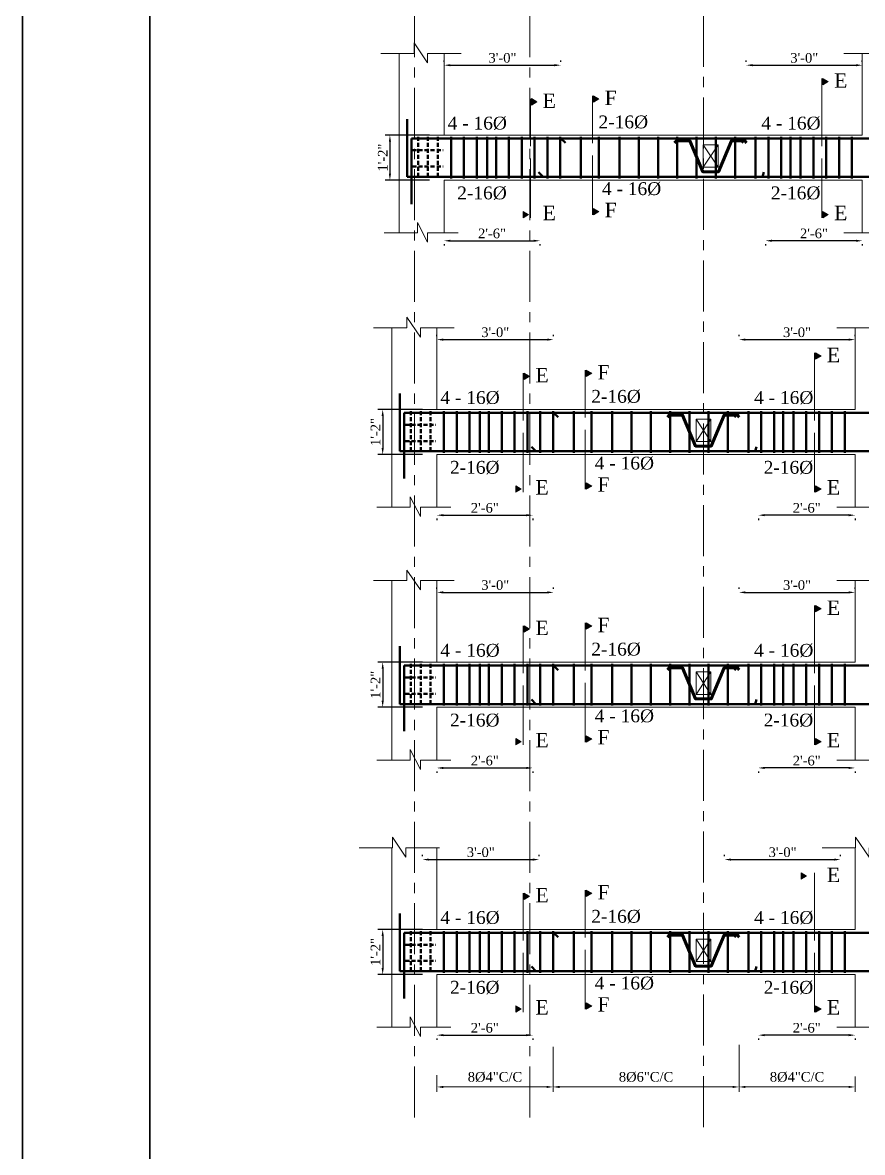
# Model space of a CAD drawing. Extents: x -2338379 to 930990, y -818978 to 106940.
# Drawn here: x 381441 to 381964, y -207928 to -207224 of the extents above; entities that cross this region are included whole.
import ezdxf

# ---------------------------------------------------------------- set-up
doc = ezdxf.new("R2010")
doc.units = 0
doc.header["$MEASUREMENT"] = 0
doc.header["$PDMODE"] = 34
for name, pattern in [('ACAD_ISO02W100', [15, 12, -3]), ('CENTER', [50.8, 31.75, -6.35, 6.35, -6.35]), ('DASHED', [0.75, 0.5, -0.25])]:
    doc.linetypes.add(name, pattern=pattern)
doc.layers.get('0').update_dxf_attribs({"linetype": 'CONTINUOUS', "lineweight": 30})
doc.layers.get('DEFPOINTS').update_dxf_attribs({"linetype": 'CONTINUOUS'})
for name, color, linetype, lineweight in [('BEAM', 1, 'DASHED', 18), ('Center', 11, 'CENTER', 15), ('Dimension', 35, 'CONTINUOUS', 9), ('HATCH', 3, 'CONTINUOUS', 15), ('rcc elevation', 253, 'CONTINUOUS', 18), ('rebar', 3, 'CONTINUOUS', 40), ('Structure', 2, 'CONTINUOUS', 50), ('TEXT', 7, 'CONTINUOUS', 30), ('WALL', 1, 'CONTINUOUS', 40)]:
    doc.layers.add(name, color=color, linetype=linetype, lineweight=lineweight)
doc.styles.get("Standard").update_dxf_attribs({"font": 'times.ttf', "height": 6})
doc.dimstyles.new('Standard$0', dxfattribs={"dimtxt": 6, "dimasz": 4, "dimexe": 3, "dimexo": 6, "dimgap": 3, "dimtad": 1, "dimdec": 1, "dimzin": 0, "dimdsep": 46, "dimlunit": 4, "dimtxsty": 'Standard', "dimcen": 0.09, "dimclrd": 6, "dimclre": 6, "dimclrt": 7, "dimadec": 0, "dimazin": 0, "dimtfac": 1, "dimtdec": 1, "dimtix": 1, "dimtofl": 0, "dimtmove": 1, "dimatfit": 3, "dimfxl": 1, "dimtolj": 1, "dimtzin": 0, "dimlwd": 18, "dimlwe": 18, "dimarcsym": 0})

# ---------------------------------------------------------------- blocks, each defined once
blk = doc.blocks.new('*D414')
at = {"color": 6, "lineweight": 18, "transparency": 16777216}
for p, q in [((381770.98, -207861.91), (381770.98, -207889.95)), ((381698.58, -207879.68), (381698.58, -207889.95)), ((381702.58, -207886.95), (381766.98, -207886.95))]:
    blk.add_line(p, q, dxfattribs=at)
at = {"color": 6, "lineweight": 30, "transparency": 16777216}
for points in [[(381702.58, -207886.28), (381702.58, -207887.62), (381698.58, -207886.95)], [(381766.98, -207886.28), (381766.98, -207887.62), (381770.98, -207886.95)]]:
    blk.add_solid(points, dxfattribs=at)
at = {"layer": 'DEFPOINTS', "color": 0, "lineweight": 30, "transparency": 16777216}
for p in [(381770.98, -207855.91), (381698.58, -207873.68), (381770.98, -207886.95)]:
    blk.add_point(p, dxfattribs=at)
at = {"color": 7, "transparency": 16777216, "insert": (381734.78, -207880.77), "char_height": 6, "attachment_point": 5}
blk.add_mtext('\\A1;8%%c4"C/C', dxfattribs=at)
blk = doc.blocks.new('*D415')
at = {"color": 6, "lineweight": 18, "transparency": 16777216}
for p, q in [((381886.79, -207860.79), (381886.79, -207889.95)), ((381770.98, -207861.91), (381770.98, -207889.95)), ((381774.98, -207886.95), (381882.79, -207886.95))]:
    blk.add_line(p, q, dxfattribs=at)
at = {"color": 6, "lineweight": 30, "transparency": 16777216}
for points in [[(381774.98, -207886.28), (381774.98, -207887.62), (381770.98, -207886.95)], [(381882.79, -207886.28), (381882.79, -207887.62), (381886.79, -207886.95)]]:
    blk.add_solid(points, dxfattribs=at)
at = {"layer": 'DEFPOINTS', "color": 0, "lineweight": 30, "transparency": 16777216}
for p in [(381770.98, -207855.91), (381886.79, -207854.79), (381886.79, -207886.95)]:
    blk.add_point(p, dxfattribs=at)
at = {"color": 7, "transparency": 16777216, "insert": (381828.88, -207880.77), "char_height": 6, "attachment_point": 5}
blk.add_mtext('\\A1;8%%C6"C/C', dxfattribs=at)
blk = doc.blocks.new('*D416')
at = {"color": 6, "lineweight": 18, "transparency": 16777216}
for p, q in [((381886.79, -207860.79), (381886.79, -207889.95)), ((381959.08, -207880.34), (381959.08, -207889.95)), ((381890.79, -207886.95), (381955.08, -207886.95))]:
    blk.add_line(p, q, dxfattribs=at)
at = {"color": 6, "lineweight": 30, "transparency": 16777216}
for points in [[(381890.79, -207886.28), (381890.79, -207887.62), (381886.79, -207886.95)], [(381955.08, -207886.28), (381955.08, -207887.62), (381959.08, -207886.95)]]:
    blk.add_solid(points, dxfattribs=at)
at = {"layer": 'DEFPOINTS', "color": 0, "lineweight": 30, "transparency": 16777216}
for p in [(381886.79, -207854.79), (381959.08, -207874.34), (381959.08, -207886.95)]:
    blk.add_point(p, dxfattribs=at)
at = {"color": 7, "transparency": 16777216, "insert": (381922.93, -207880.77), "char_height": 6, "attachment_point": 5}
blk.add_mtext('\\A1;8%%C4"C/C', dxfattribs=at)
blk = doc.blocks.new('*D417')
at = {"layer": 'DEFPOINTS', "color": 0, "lineweight": 30, "transparency": 16777216}
for p in [(381698.57, -207788.88), (381664.84, -207816.88), (381698.57, -207816.88)]:
    blk.add_point(p, dxfattribs=at)
at = {"layer": 'TEXT', "color": 6, "lineweight": -2, "transparency": 16777216}
for p, q in [((381689.57, -207788.88), (381661.84, -207788.88)), ((381664.84, -207792.88), (381664.84, -207812.88)), ((381689.57, -207816.88), (381661.84, -207816.88))]:
    blk.add_line(p, q, dxfattribs=at)
at = {"layer": 'TEXT', "color": 6, "lineweight": 30, "transparency": 16777216}
for points in [[(381664.18, -207792.88), (381665.51, -207792.88), (381664.84, -207788.88)], [(381664.18, -207812.88), (381665.51, -207812.88), (381664.84, -207816.88)]]:
    blk.add_solid(points, dxfattribs=at)
at = {"layer": 'TEXT', "color": 7, "transparency": 16777216, "insert": (381660.34, -207802.88), "char_height": 6, "attachment_point": 5, "rotation": 90}
blk.add_mtext('\\A1;1\'-2"', dxfattribs=at)
blk = doc.blocks.new('*D418')
at = {"layer": 'DEFPOINTS', "color": 0, "lineweight": 30, "transparency": 16777216}
for p in [(381762.31, -207745.33), (381689.56, -207752.17), (381762.31, -207752.17)]:
    blk.add_point(p, dxfattribs=at)
at = {"layer": 'TEXT', "color": 6, "lineweight": -2, "transparency": 16777216}
for p, q in [((381689.56, -207743.17), (381689.56, -207742.33)), ((381693.56, -207745.33), (381758.31, -207745.33)), ((381762.31, -207743.17), (381762.31, -207742.33))]:
    blk.add_line(p, q, dxfattribs=at)
at = {"layer": 'TEXT', "color": 6, "lineweight": 30, "transparency": 16777216}
for points in [[(381693.56, -207744.67), (381693.56, -207746), (381689.56, -207745.33)], [(381758.31, -207744.67), (381758.31, -207746), (381762.31, -207745.33)]]:
    blk.add_solid(points, dxfattribs=at)
at = {"layer": 'TEXT', "color": 7, "transparency": 16777216, "insert": (381725.94, -207740.78), "char_height": 6, "attachment_point": 5}
blk.add_mtext('\\A1;3\'-0"', dxfattribs=at)
blk = doc.blocks.new('*D419')
at = {"layer": 'DEFPOINTS', "color": 0, "lineweight": 30, "transparency": 16777216}
for p in [(381698.57, -207847.84), (381758.31, -207847.84), (381758.31, -207854.68)]:
    blk.add_point(p, dxfattribs=at)
at = {"layer": 'TEXT', "color": 6, "lineweight": -2, "transparency": 16777216}
for p, q in [((381698.57, -207856.84), (381698.57, -207857.68)), ((381702.57, -207854.68), (381754.31, -207854.68)), ((381758.31, -207856.84), (381758.31, -207857.68))]:
    blk.add_line(p, q, dxfattribs=at)
at = {"layer": 'TEXT', "color": 6, "lineweight": 30, "transparency": 16777216}
for points in [[(381702.57, -207854.02), (381702.57, -207855.35), (381698.57, -207854.68)], [(381754.31, -207854.02), (381754.31, -207855.35), (381758.31, -207854.68)]]:
    blk.add_solid(points, dxfattribs=at)
at = {"layer": 'TEXT', "color": 7, "transparency": 16777216, "insert": (381728.44, -207850.13), "char_height": 6, "attachment_point": 5}
blk.add_mtext('\\A1;2\'-6"', dxfattribs=at)
blk = doc.blocks.new('*D420')
at = {"layer": 'DEFPOINTS', "color": 0, "lineweight": 30, "transparency": 16777216}
for p in [(381950.05, -207745.33), (381877.78, -207752.17), (381950.05, -207752.17)]:
    blk.add_point(p, dxfattribs=at)
at = {"layer": 'TEXT', "color": 6, "lineweight": -2, "transparency": 16777216}
for p, q in [((381877.78, -207743.17), (381877.78, -207742.33)), ((381881.78, -207745.33), (381946.05, -207745.33)), ((381950.05, -207743.17), (381950.05, -207742.33))]:
    blk.add_line(p, q, dxfattribs=at)
at = {"layer": 'TEXT', "color": 6, "lineweight": 30, "transparency": 16777216}
for points in [[(381881.78, -207744.67), (381881.78, -207746), (381877.78, -207745.33)], [(381946.05, -207744.67), (381946.05, -207746), (381950.05, -207745.33)]]:
    blk.add_solid(points, dxfattribs=at)
at = {"layer": 'TEXT', "color": 7, "transparency": 16777216, "insert": (381913.91, -207740.78), "char_height": 6, "attachment_point": 5}
blk.add_mtext('\\A1;3\'-0"', dxfattribs=at)
blk = doc.blocks.new('*D421')
at = {"layer": 'DEFPOINTS', "color": 0, "lineweight": 30, "transparency": 16777216}
for p in [(381898.82, -207847.84), (381959.08, -207847.84), (381898.82, -207854.68)]:
    blk.add_point(p, dxfattribs=at)
at = {"layer": 'TEXT', "color": 6, "lineweight": -2, "transparency": 16777216}
for p, q in [((381898.82, -207856.84), (381898.82, -207857.68)), ((381955.08, -207854.68), (381902.82, -207854.68)), ((381959.08, -207856.84), (381959.08, -207857.68))]:
    blk.add_line(p, q, dxfattribs=at)
at = {"layer": 'TEXT', "color": 6, "lineweight": 30, "transparency": 16777216}
for points in [[(381902.82, -207854.02), (381902.82, -207855.35), (381898.82, -207854.68)], [(381955.08, -207854.02), (381955.08, -207855.35), (381959.08, -207854.68)]]:
    blk.add_solid(points, dxfattribs=at)
at = {"layer": 'TEXT', "color": 7, "transparency": 16777216, "insert": (381928.95, -207850.13), "char_height": 6, "attachment_point": 5}
blk.add_mtext('\\A1;2\'-6"', dxfattribs=at)
blk = doc.blocks.new('*D451')
at = {"layer": 'DEFPOINTS', "color": 0, "lineweight": 30, "transparency": 16777216}
for p in [(381698.57, -207622.45), (381664.84, -207650.45), (381698.57, -207650.45)]:
    blk.add_point(p, dxfattribs=at)
at = {"layer": 'TEXT', "color": 6, "lineweight": -2, "transparency": 16777216}
for p, q in [((381689.57, -207622.45), (381661.84, -207622.45)), ((381664.84, -207626.45), (381664.84, -207646.45)), ((381689.57, -207650.45), (381661.84, -207650.45))]:
    blk.add_line(p, q, dxfattribs=at)
at = {"layer": 'TEXT', "color": 6, "lineweight": 30, "transparency": 16777216}
for points in [[(381664.18, -207626.45), (381665.51, -207626.45), (381664.84, -207622.45)], [(381664.18, -207646.45), (381665.51, -207646.45), (381664.84, -207650.45)]]:
    blk.add_solid(points, dxfattribs=at)
at = {"layer": 'TEXT', "color": 7, "transparency": 16777216, "insert": (381660.34, -207636.45), "char_height": 6, "attachment_point": 5, "rotation": 90}
blk.add_mtext('\\A1;1\'-2"', dxfattribs=at)
blk = doc.blocks.new('*D452')
at = {"layer": 'DEFPOINTS', "color": 0, "lineweight": 30, "transparency": 16777216}
for p in [(381771.31, -207578.91), (381698.57, -207585.75), (381771.31, -207585.75)]:
    blk.add_point(p, dxfattribs=at)
at = {"layer": 'TEXT', "color": 6, "lineweight": -2, "transparency": 16777216}
for p, q in [((381698.57, -207576.75), (381698.57, -207575.91)), ((381702.57, -207578.91), (381767.31, -207578.91)), ((381771.31, -207576.75), (381771.31, -207575.91))]:
    blk.add_line(p, q, dxfattribs=at)
at = {"layer": 'TEXT', "color": 6, "lineweight": 30, "transparency": 16777216}
for points in [[(381702.57, -207578.24), (381702.57, -207579.58), (381698.57, -207578.91)], [(381767.31, -207578.24), (381767.31, -207579.58), (381771.31, -207578.91)]]:
    blk.add_solid(points, dxfattribs=at)
at = {"layer": 'TEXT', "color": 7, "transparency": 16777216, "insert": (381734.94, -207574.36), "char_height": 6, "attachment_point": 5}
blk.add_mtext('\\A1;3\'-0"', dxfattribs=at)
blk = doc.blocks.new('*D453')
at = {"layer": 'DEFPOINTS', "color": 0, "lineweight": 30, "transparency": 16777216}
for p in [(381698.57, -207681.42), (381758.31, -207681.42), (381758.31, -207688.26)]:
    blk.add_point(p, dxfattribs=at)
at = {"layer": 'TEXT', "color": 6, "lineweight": -2, "transparency": 16777216}
for p, q in [((381698.57, -207690.42), (381698.57, -207691.26)), ((381702.57, -207688.26), (381754.31, -207688.26)), ((381758.31, -207690.42), (381758.31, -207691.26))]:
    blk.add_line(p, q, dxfattribs=at)
at = {"layer": 'TEXT', "color": 6, "lineweight": 30, "transparency": 16777216}
for points in [[(381702.57, -207687.59), (381702.57, -207688.93), (381698.57, -207688.26)], [(381754.31, -207687.59), (381754.31, -207688.93), (381758.31, -207688.26)]]:
    blk.add_solid(points, dxfattribs=at)
at = {"layer": 'TEXT', "color": 7, "transparency": 16777216, "insert": (381728.44, -207683.71), "char_height": 6, "attachment_point": 5}
blk.add_mtext('\\A1;2\'-6"', dxfattribs=at)
blk = doc.blocks.new('*D454')
at = {"layer": 'DEFPOINTS', "color": 0, "lineweight": 30, "transparency": 16777216}
for p in [(381959.05, -207578.91), (381886.79, -207585.75), (381959.05, -207585.75)]:
    blk.add_point(p, dxfattribs=at)
at = {"layer": 'TEXT', "color": 6, "lineweight": -2, "transparency": 16777216}
for p, q in [((381886.79, -207576.75), (381886.79, -207575.91)), ((381890.79, -207578.91), (381955.05, -207578.91)), ((381959.05, -207576.75), (381959.05, -207575.91))]:
    blk.add_line(p, q, dxfattribs=at)
at = {"layer": 'TEXT', "color": 6, "lineweight": 30, "transparency": 16777216}
for points in [[(381890.79, -207578.24), (381890.79, -207579.58), (381886.79, -207578.91)], [(381955.05, -207578.24), (381955.05, -207579.58), (381959.05, -207578.91)]]:
    blk.add_solid(points, dxfattribs=at)
at = {"layer": 'TEXT', "color": 7, "transparency": 16777216, "insert": (381922.92, -207574.36), "char_height": 6, "attachment_point": 5}
blk.add_mtext('\\A1;3\'-0"', dxfattribs=at)
blk = doc.blocks.new('*D455')
at = {"layer": 'DEFPOINTS', "color": 0, "lineweight": 30, "transparency": 16777216}
for p in [(381898.82, -207681.42), (381959.08, -207681.42), (381898.82, -207688.26)]:
    blk.add_point(p, dxfattribs=at)
at = {"layer": 'TEXT', "color": 6, "lineweight": -2, "transparency": 16777216}
for p, q in [((381898.82, -207690.42), (381898.82, -207691.26)), ((381955.08, -207688.26), (381902.82, -207688.26)), ((381959.08, -207690.42), (381959.08, -207691.26))]:
    blk.add_line(p, q, dxfattribs=at)
at = {"layer": 'TEXT', "color": 6, "lineweight": 30, "transparency": 16777216}
for points in [[(381902.82, -207687.59), (381902.82, -207688.93), (381898.82, -207688.26)], [(381955.08, -207687.59), (381955.08, -207688.93), (381959.08, -207688.26)]]:
    blk.add_solid(points, dxfattribs=at)
at = {"layer": 'TEXT', "color": 7, "transparency": 16777216, "insert": (381928.95, -207683.71), "char_height": 6, "attachment_point": 5}
blk.add_mtext('\\A1;2\'-6"', dxfattribs=at)
blk = doc.blocks.new('*D488')
at = {"layer": 'DEFPOINTS', "color": 0, "lineweight": 30, "transparency": 16777216}
for p in [(381698.57, -207465.02), (381664.84, -207493.02), (381698.57, -207493.02)]:
    blk.add_point(p, dxfattribs=at)
at = {"layer": 'TEXT', "color": 6, "lineweight": -2, "transparency": 16777216}
for p, q in [((381689.57, -207465.02), (381661.84, -207465.02)), ((381664.84, -207469.02), (381664.84, -207489.02)), ((381689.57, -207493.02), (381661.84, -207493.02))]:
    blk.add_line(p, q, dxfattribs=at)
at = {"layer": 'TEXT', "color": 6, "lineweight": 30, "transparency": 16777216}
for points in [[(381664.18, -207469.02), (381665.51, -207469.02), (381664.84, -207465.02)], [(381664.18, -207489.02), (381665.51, -207489.02), (381664.84, -207493.02)]]:
    blk.add_solid(points, dxfattribs=at)
at = {"layer": 'TEXT', "color": 7, "transparency": 16777216, "insert": (381660.34, -207479.02), "char_height": 6, "attachment_point": 5, "rotation": 90}
blk.add_mtext('\\A1;1\'-2"', dxfattribs=at)
blk = doc.blocks.new('*D489')
at = {"layer": 'DEFPOINTS', "color": 0, "lineweight": 30, "transparency": 16777216}
for p in [(381771.31, -207421.48), (381698.57, -207428.32), (381771.31, -207428.32)]:
    blk.add_point(p, dxfattribs=at)
at = {"layer": 'TEXT', "color": 6, "lineweight": -2, "transparency": 16777216}
for p, q in [((381698.57, -207419.32), (381698.57, -207418.48)), ((381702.57, -207421.48), (381767.31, -207421.48)), ((381771.31, -207419.32), (381771.31, -207418.48))]:
    blk.add_line(p, q, dxfattribs=at)
at = {"layer": 'TEXT', "color": 6, "lineweight": 30, "transparency": 16777216}
for points in [[(381702.57, -207420.81), (381702.57, -207422.14), (381698.57, -207421.48)], [(381767.31, -207420.81), (381767.31, -207422.14), (381771.31, -207421.48)]]:
    blk.add_solid(points, dxfattribs=at)
at = {"layer": 'TEXT', "color": 7, "transparency": 16777216, "insert": (381734.94, -207416.93), "char_height": 6, "attachment_point": 5}
blk.add_mtext('\\A1;3\'-0"', dxfattribs=at)
blk = doc.blocks.new('*D490')
at = {"layer": 'DEFPOINTS', "color": 0, "lineweight": 30, "transparency": 16777216}
for p in [(381698.57, -207523.99), (381758.31, -207523.99), (381758.31, -207530.83)]:
    blk.add_point(p, dxfattribs=at)
at = {"layer": 'TEXT', "color": 6, "lineweight": -2, "transparency": 16777216}
for p, q in [((381698.57, -207532.99), (381698.57, -207533.83)), ((381702.57, -207530.83), (381754.31, -207530.83)), ((381758.31, -207532.99), (381758.31, -207533.83))]:
    blk.add_line(p, q, dxfattribs=at)
at = {"layer": 'TEXT', "color": 6, "lineweight": 30, "transparency": 16777216}
for points in [[(381702.57, -207530.16), (381702.57, -207531.49), (381698.57, -207530.83)], [(381754.31, -207530.16), (381754.31, -207531.49), (381758.31, -207530.83)]]:
    blk.add_solid(points, dxfattribs=at)
at = {"layer": 'TEXT', "color": 7, "transparency": 16777216, "insert": (381728.44, -207526.28), "char_height": 6, "attachment_point": 5}
blk.add_mtext('\\A1;2\'-6"', dxfattribs=at)
blk = doc.blocks.new('*D491')
at = {"layer": 'DEFPOINTS', "color": 0, "lineweight": 30, "transparency": 16777216}
for p in [(381959.05, -207421.48), (381886.79, -207428.32), (381959.05, -207428.32)]:
    blk.add_point(p, dxfattribs=at)
at = {"layer": 'TEXT', "color": 6, "lineweight": -2, "transparency": 16777216}
for p, q in [((381886.79, -207419.32), (381886.79, -207418.48)), ((381890.79, -207421.48), (381955.05, -207421.48)), ((381959.05, -207419.32), (381959.05, -207418.48))]:
    blk.add_line(p, q, dxfattribs=at)
at = {"layer": 'TEXT', "color": 6, "lineweight": 30, "transparency": 16777216}
for points in [[(381890.79, -207420.81), (381890.79, -207422.14), (381886.79, -207421.48)], [(381955.05, -207420.81), (381955.05, -207422.14), (381959.05, -207421.48)]]:
    blk.add_solid(points, dxfattribs=at)
at = {"layer": 'TEXT', "color": 7, "transparency": 16777216, "insert": (381922.92, -207416.93), "char_height": 6, "attachment_point": 5}
blk.add_mtext('\\A1;3\'-0"', dxfattribs=at)
blk = doc.blocks.new('*D492')
at = {"layer": 'DEFPOINTS', "color": 0, "lineweight": 30, "transparency": 16777216}
for p in [(381898.82, -207523.99), (381959.08, -207523.99), (381898.82, -207530.83)]:
    blk.add_point(p, dxfattribs=at)
at = {"layer": 'TEXT', "color": 6, "lineweight": -2, "transparency": 16777216}
for p, q in [((381898.82, -207532.99), (381898.82, -207533.83)), ((381955.08, -207530.83), (381902.82, -207530.83)), ((381959.08, -207532.99), (381959.08, -207533.83))]:
    blk.add_line(p, q, dxfattribs=at)
at = {"layer": 'TEXT', "color": 6, "lineweight": 30, "transparency": 16777216}
for points in [[(381902.82, -207530.16), (381902.82, -207531.49), (381898.82, -207530.83)], [(381955.08, -207530.16), (381955.08, -207531.49), (381959.08, -207530.83)]]:
    blk.add_solid(points, dxfattribs=at)
at = {"layer": 'TEXT', "color": 7, "transparency": 16777216, "insert": (381928.95, -207526.28), "char_height": 6, "attachment_point": 5}
blk.add_mtext('\\A1;2\'-6"', dxfattribs=at)
blk = doc.blocks.new('*D525')
at = {"layer": 'DEFPOINTS', "color": 0, "lineweight": 30, "transparency": 16777216}
for p in [(381703.07, -207294.1), (381669.34, -207322.1), (381703.07, -207322.1)]:
    blk.add_point(p, dxfattribs=at)
at = {"layer": 'TEXT', "color": 6, "lineweight": -2, "transparency": 16777216}
for p, q in [((381694.07, -207294.1), (381666.34, -207294.1)), ((381669.34, -207298.1), (381669.34, -207318.1)), ((381694.07, -207322.1), (381666.34, -207322.1))]:
    blk.add_line(p, q, dxfattribs=at)
at = {"layer": 'TEXT', "color": 6, "lineweight": 30, "transparency": 16777216}
for points in [[(381668.68, -207298.1), (381670.01, -207298.1), (381669.34, -207294.1)], [(381668.68, -207318.1), (381670.01, -207318.1), (381669.34, -207322.1)]]:
    blk.add_solid(points, dxfattribs=at)
at = {"layer": 'TEXT', "color": 7, "transparency": 16777216, "insert": (381664.84, -207308.1), "char_height": 6, "attachment_point": 5, "rotation": 90}
blk.add_mtext('\\A1;1\'-2"', dxfattribs=at)
blk = doc.blocks.new('*D526')
at = {"layer": 'DEFPOINTS', "color": 0, "lineweight": 30, "transparency": 16777216}
for p in [(381775.81, -207250.55), (381703.07, -207257.39), (381775.81, -207257.39)]:
    blk.add_point(p, dxfattribs=at)
at = {"layer": 'TEXT', "color": 6, "lineweight": -2, "transparency": 16777216}
for p, q in [((381703.07, -207248.39), (381703.07, -207247.55)), ((381775.81, -207248.39), (381775.81, -207247.55)), ((381707.07, -207250.55), (381771.81, -207250.55))]:
    blk.add_line(p, q, dxfattribs=at)
at = {"layer": 'TEXT', "color": 6, "lineweight": 30, "transparency": 16777216}
for points in [[(381707.07, -207249.88), (381707.07, -207251.22), (381703.07, -207250.55)], [(381771.81, -207249.88), (381771.81, -207251.22), (381775.81, -207250.55)]]:
    blk.add_solid(points, dxfattribs=at)
at = {"layer": 'TEXT', "color": 7, "transparency": 16777216, "insert": (381739.44, -207246), "char_height": 6, "attachment_point": 5}
blk.add_mtext('\\A1;3\'-0"', dxfattribs=at)
blk = doc.blocks.new('*D527')
at = {"layer": 'DEFPOINTS', "color": 0, "lineweight": 30, "transparency": 16777216}
for p in [(381703.07, -207353.06), (381762.81, -207353.06), (381762.81, -207359.9)]:
    blk.add_point(p, dxfattribs=at)
at = {"layer": 'TEXT', "color": 6, "lineweight": -2, "transparency": 16777216}
for p, q in [((381707.07, -207359.9), (381758.81, -207359.9)), ((381703.07, -207362.06), (381703.07, -207362.9)), ((381762.81, -207362.06), (381762.81, -207362.9))]:
    blk.add_line(p, q, dxfattribs=at)
at = {"layer": 'TEXT', "color": 6, "lineweight": 30, "transparency": 16777216}
for points in [[(381707.07, -207359.23), (381707.07, -207360.57), (381703.07, -207359.9)], [(381758.81, -207359.23), (381758.81, -207360.57), (381762.81, -207359.9)]]:
    blk.add_solid(points, dxfattribs=at)
at = {"layer": 'TEXT', "color": 7, "transparency": 16777216, "insert": (381732.94, -207355.35), "char_height": 6, "attachment_point": 5}
blk.add_mtext('\\A1;2\'-6"', dxfattribs=at)
blk = doc.blocks.new('*D528')
at = {"layer": 'DEFPOINTS', "color": 0, "lineweight": 30, "transparency": 16777216}
for p in [(381963.55, -207250.55), (381891.29, -207257.39), (381963.55, -207257.39)]:
    blk.add_point(p, dxfattribs=at)
at = {"layer": 'TEXT', "color": 6, "lineweight": -2, "transparency": 16777216}
for p, q in [((381891.29, -207248.39), (381891.29, -207247.55)), ((381963.55, -207248.39), (381963.55, -207247.55)), ((381895.29, -207250.55), (381959.55, -207250.55))]:
    blk.add_line(p, q, dxfattribs=at)
at = {"layer": 'TEXT', "color": 6, "lineweight": 30, "transparency": 16777216}
for points in [[(381895.29, -207249.88), (381895.29, -207251.22), (381891.29, -207250.55)], [(381959.55, -207249.88), (381959.55, -207251.22), (381963.55, -207250.55)]]:
    blk.add_solid(points, dxfattribs=at)
at = {"layer": 'TEXT', "color": 7, "transparency": 16777216, "insert": (381927.42, -207246), "char_height": 6, "attachment_point": 5}
blk.add_mtext('\\A1;3\'-0"', dxfattribs=at)
blk = doc.blocks.new('*D529')
at = {"layer": 'DEFPOINTS', "color": 0, "lineweight": 30, "transparency": 16777216}
for p in [(381903.32, -207353.06), (381963.58, -207353.06), (381903.32, -207359.9)]:
    blk.add_point(p, dxfattribs=at)
at = {"layer": 'TEXT', "color": 6, "lineweight": -2, "transparency": 16777216}
for p, q in [((381959.58, -207359.9), (381907.32, -207359.9)), ((381903.32, -207362.06), (381903.32, -207362.9)), ((381963.58, -207362.06), (381963.58, -207362.9))]:
    blk.add_line(p, q, dxfattribs=at)
at = {"layer": 'TEXT', "color": 6, "lineweight": 30, "transparency": 16777216}
for points in [[(381907.32, -207359.23), (381907.32, -207360.57), (381903.32, -207359.9)], [(381959.58, -207359.23), (381959.58, -207360.57), (381963.58, -207359.9)]]:
    blk.add_solid(points, dxfattribs=at)
at = {"layer": 'TEXT', "color": 7, "transparency": 16777216, "insert": (381933.45, -207355.35), "char_height": 6, "attachment_point": 5}
blk.add_mtext('\\A1;2\'-6"', dxfattribs=at)

msp = doc.modelspace()

# ---------------------------------------------------------------- hatches: boundary and pattern name
at = {"layer": 'HATCH', "ltscale": 0.5}
for points in [[(381938.98, -207262.76), (381938.98, -207258.81), (381942.4, -207260.78)], [(381796.09, -207273.52), (381796.09, -207269.57), (381799.51, -207271.54)], [(381757.44, -207275.34), (381757.44, -207271.39), (381760.86, -207273.36)], [(381796.09, -207339.8), (381796.09, -207343.75), (381799.51, -207341.77)], [(381752.25, -207341.62), (381752.25, -207345.57), (381755.66, -207343.6)], [(381938.98, -207341.62), (381938.98, -207345.57), (381942.4, -207343.6)], [(381934.48, -207433.68), (381934.48, -207429.74), (381937.9, -207431.71)], [(381752.95, -207446.26), (381752.95, -207442.32), (381756.36, -207444.29)], [(381791.6, -207444.44), (381791.6, -207440.5), (381795.01, -207442.47)], [(381747.75, -207512.55), (381747.75, -207516.5), (381751.16, -207514.52)], [(381791.6, -207510.73), (381791.6, -207514.67), (381795.01, -207512.7)], [(381934.48, -207512.55), (381934.48, -207516.5), (381937.9, -207514.52)], [(381934.48, -207591.11), (381934.48, -207587.17), (381937.9, -207589.14)], [(381752.95, -207603.7), (381752.95, -207599.75), (381756.36, -207601.72)], [(381791.6, -207601.87), (381791.6, -207597.93), (381795.01, -207599.9)], [(381747.75, -207669.98), (381747.75, -207673.93), (381751.16, -207671.96)], [(381791.6, -207668.16), (381791.6, -207672.11), (381795.01, -207670.13)], [(381934.48, -207669.98), (381934.48, -207673.93), (381937.9, -207671.96)], [(381925.48, -207757.54), (381925.48, -207753.59), (381928.9, -207755.57)], [(381752.95, -207770.12), (381752.95, -207766.17), (381756.36, -207768.15)], [(381791.6, -207768.3), (381791.6, -207764.35), (381795.01, -207766.33)], [(381747.75, -207836.41), (381747.75, -207840.35), (381751.16, -207838.38)], [(381791.6, -207834.58), (381791.6, -207838.53), (381795.01, -207836.56)], [(381934.48, -207836.41), (381934.48, -207840.35), (381937.9, -207838.38)]]:
    msp.add_hatch(color=256, dxfattribs=at).paths.add_polyline_path(points)

# ---------------------------------------------------------------- linework, layer by layer
at = {"color": 3}
for points in [[(381440.54, -206666.63), (384925.34, -206666.63), (384925.34, -209148.23), (381440.54, -209148.23)], [(381519.74, -206693.03), (384898.94, -206693.03), (384898.94, -209121.83), (381519.74, -209121.83)]]:
    msp.add_lwpolyline(points, close=True, dxfattribs=at)
at = {"layer": 'BEAM', "linetype": 'ACAD_ISO02W100', "ltscale": 5}
for p, q in [((381864.52, -207300.1), (381864.52, -207314.1)), ((381873.72, -207300.1), (381873.72, -207314.1)), ((381860.02, -207471.03), (381860.02, -207485.03)), ((381869.22, -207471.03), (381869.22, -207485.03)), ((381860.02, -207628.46), (381860.02, -207642.46)), ((381869.22, -207628.46), (381869.22, -207642.46)), ((381860.02, -207794.88), (381860.02, -207808.88)), ((381869.22, -207794.88), (381869.22, -207808.88))]:
    msp.add_line(p, q, dxfattribs=at)
at = {"layer": 'Center'}
for p, q in [((381684.57, -207905.93), (381684.57, -206890.81)), ((381756.57, -207905.93), (381756.57, -206890.81)), ((381864.57, -207911.93), (381864.57, -206896.81))]:
    msp.add_line(p, q, dxfattribs=at)
at = {"layer": 'Dimension', "ltscale": 0.5}
for p, q in [((381938.35, -207258.78), (381938.35, -207300.95)), ((381795.46, -207269.58), (381795.46, -207299.13)), ((381756.82, -207271.4), (381756.82, -207300.95)), ((381756.82, -207345.56), (381756.82, -207308.61)), ((381795.46, -207343.74), (381795.46, -207306.79)), ((381938.35, -207345.56), (381938.35, -207308.61)), ((381933.85, -207429.7), (381933.85, -207471.87)), ((381752.32, -207442.33), (381752.32, -207471.87)), ((381790.97, -207440.51), (381790.97, -207470.05)), ((381752.32, -207516.49), (381752.32, -207479.54)), ((381790.97, -207514.66), (381790.97, -207477.72)), ((381933.85, -207516.49), (381933.85, -207479.54)), ((381933.85, -207587.14), (381933.85, -207629.31)), ((381752.32, -207599.76), (381752.32, -207629.31)), ((381790.97, -207597.94), (381790.97, -207627.48)), ((381790.97, -207672.1), (381790.97, -207635.15)), ((381752.32, -207673.92), (381752.32, -207636.97)), ((381933.85, -207673.92), (381933.85, -207636.97)), ((381933.85, -207753.56), (381933.85, -207795.73)), ((381752.32, -207766.19), (381752.32, -207795.73)), ((381790.97, -207764.36), (381790.97, -207793.91)), ((381752.32, -207840.34), (381752.32, -207803.39)), ((381790.97, -207838.52), (381790.97, -207801.57)), ((381933.85, -207840.34), (381933.85, -207803.39))]:
    msp.add_line(p, q, dxfattribs=at)
at = {"layer": 'Dimension', "linetype": 'ACAD_ISO02W100', "ltscale": 125}
for p, q in [((381873.72, -207300.1), (381864.52, -207300.1)), ((381864.52, -207300.1), (381873.72, -207314.1)), ((381873.72, -207300.1), (381864.52, -207314.1)), ((381873.72, -207314.1), (381864.52, -207314.1)), ((381869.22, -207471.03), (381860.02, -207471.03)), ((381860.02, -207471.03), (381869.22, -207485.03)), ((381869.22, -207471.03), (381860.02, -207485.03)), ((381869.22, -207485.03), (381860.02, -207485.03)), ((381869.22, -207628.46), (381860.02, -207628.46)), ((381860.02, -207628.46), (381869.22, -207642.46)), ((381869.22, -207628.46), (381860.02, -207642.46)), ((381869.22, -207642.46), (381860.02, -207642.46)), ((381869.22, -207794.88), (381860.02, -207794.88)), ((381860.02, -207794.88), (381869.22, -207808.88)), ((381869.22, -207794.88), (381860.02, -207808.88)), ((381869.22, -207808.88), (381860.02, -207808.88))]:
    msp.add_line(p, q, dxfattribs=at)
at = {"layer": 'Dimension'}
for points in [[(381663.66, -207243.18), (381684.45, -207243.18), (381684.45, -207236.62), (381692.83, -207249.01), (381692.83, -207243.18), (381713.8, -207243.18)], [(381952.14, -207243.18), (381972.93, -207243.18), (381972.93, -207236.62), (381981.32, -207249.01), (381981.32, -207243.18), (382002.29, -207243.18)], [(381665.66, -207354.97), (381686.45, -207354.97), (381686.45, -207348.42), (381692.83, -207360.8), (381692.83, -207354.97), (381711.8, -207354.97)], [(381952.14, -207354.97), (381972.93, -207354.97), (381972.93, -207348.42), (381981.32, -207360.8), (381981.32, -207354.97), (382002.29, -207354.97)], [(381659.16, -207414.11), (381679.95, -207414.11), (381679.95, -207407.55), (381688.34, -207419.94), (381688.34, -207414.11), (381709.31, -207414.11)], [(381947.64, -207414.11), (381968.43, -207414.11), (381968.43, -207407.55), (381976.82, -207419.94), (381976.82, -207414.11), (381997.79, -207414.11)], [(381661.16, -207525.9), (381681.95, -207525.9), (381681.95, -207519.34), (381688.34, -207531.73), (381688.34, -207525.9), (381707.31, -207525.9)], [(381947.64, -207525.9), (381968.43, -207525.9), (381968.43, -207519.34), (381976.82, -207531.73), (381976.82, -207525.9), (381997.79, -207525.9)], [(381659.16, -207571.54), (381679.95, -207571.54), (381679.95, -207564.98), (381688.34, -207577.37), (381688.34, -207571.54), (381709.31, -207571.54)], [(381947.64, -207571.54), (381968.43, -207571.54), (381968.43, -207564.98), (381976.82, -207577.37), (381976.82, -207571.54), (381997.79, -207571.54)], [(381661.16, -207683.33), (381681.95, -207683.33), (381681.95, -207676.77), (381688.34, -207689.16), (381688.34, -207683.33), (381707.31, -207683.33)], [(381947.64, -207683.33), (381968.43, -207683.33), (381968.43, -207676.77), (381976.82, -207689.16), (381976.82, -207683.33), (381997.79, -207683.33)], [(381650.16, -207737.96), (381670.94, -207737.96), (381670.94, -207731.4), (381679.33, -207743.79), (381679.33, -207737.96), (381700.3, -207737.96)], [(381938.64, -207737.96), (381959.43, -207737.96), (381959.43, -207731.4), (381967.81, -207743.79), (381967.81, -207737.96), (381988.78, -207737.96)], [(381661.16, -207849.76), (381681.95, -207849.76), (381681.95, -207843.2), (381688.34, -207855.59), (381688.34, -207849.76), (381707.31, -207849.76)], [(381947.64, -207849.76), (381968.43, -207849.76), (381968.43, -207843.2), (381976.82, -207855.59), (381976.82, -207849.76), (381997.79, -207849.76)]]:
    msp.add_lwpolyline(points, dxfattribs=at)
at = {"layer": 'Dimension', "ltscale": 0.5}
for points in [[(381942.4, -207260.78), (381938.98, -207262.76), (381938.98, -207258.81)], [(381799.51, -207271.54), (381796.09, -207273.52), (381796.09, -207269.57)], [(381760.86, -207273.36), (381757.44, -207275.34), (381757.44, -207271.39)], [(381799.51, -207341.77), (381796.09, -207339.8), (381796.09, -207343.75)], [(381755.66, -207343.6), (381752.25, -207341.62), (381752.25, -207345.57)], [(381942.4, -207343.6), (381938.98, -207341.62), (381938.98, -207345.57)], [(381937.9, -207431.71), (381934.48, -207433.68), (381934.48, -207429.74)], [(381756.36, -207444.29), (381752.95, -207446.26), (381752.95, -207442.32)], [(381795.01, -207442.47), (381791.6, -207444.44), (381791.6, -207440.5)], [(381751.16, -207514.52), (381747.75, -207512.55), (381747.75, -207516.5)], [(381795.01, -207512.7), (381791.6, -207510.73), (381791.6, -207514.67)], [(381937.9, -207514.52), (381934.48, -207512.55), (381934.48, -207516.5)], [(381937.9, -207589.14), (381934.48, -207591.11), (381934.48, -207587.17)], [(381756.36, -207601.72), (381752.95, -207603.7), (381752.95, -207599.75)], [(381795.01, -207599.9), (381791.6, -207601.87), (381791.6, -207597.93)], [(381751.16, -207671.96), (381747.75, -207669.98), (381747.75, -207673.93)], [(381795.01, -207670.13), (381791.6, -207668.16), (381791.6, -207672.11)], [(381937.9, -207671.96), (381934.48, -207669.98), (381934.48, -207673.93)], [(381928.9, -207755.57), (381925.48, -207757.54), (381925.48, -207753.59)], [(381756.36, -207768.15), (381752.95, -207770.12), (381752.95, -207766.17)], [(381795.01, -207766.33), (381791.6, -207768.3), (381791.6, -207764.35)], [(381751.16, -207838.38), (381747.75, -207836.41), (381747.75, -207840.35)], [(381795.01, -207836.56), (381791.6, -207834.58), (381791.6, -207838.53)], [(381937.9, -207838.38), (381934.48, -207836.41), (381934.48, -207840.35)]]:
    msp.add_lwpolyline(points, close=True, dxfattribs=at)
at = {"layer": 'rcc elevation', "ltscale": 20}
for p, q in [((381675.07, -207294.1), (381675.07, -207243.18)), ((381703.07, -207294.1), (381703.07, -207243.18)), ((381963.55, -207294.1), (381963.55, -207243.18)), ((381675.07, -207354.97), (381675.07, -207294.1)), ((381675.07, -207294.1), (381963.55, -207294.1)), ((381703.07, -207354.97), (381703.07, -207322.1)), ((381703.07, -207322.1), (381963.55, -207322.1)), ((381963.55, -207354.97), (381963.55, -207322.1)), ((381670.57, -207465.02), (381670.57, -207414.11)), ((381698.57, -207465.02), (381698.57, -207414.11)), ((381959.05, -207465.02), (381959.05, -207414.11)), ((381670.57, -207525.9), (381670.57, -207465.02)), ((381670.57, -207465.02), (381959.05, -207465.02)), ((381698.57, -207525.9), (381698.57, -207493.02)), ((381698.57, -207493.02), (381959.05, -207493.02)), ((381959.05, -207525.9), (381959.05, -207493.02)), ((381670.57, -207622.45), (381670.57, -207571.54)), ((381698.57, -207622.45), (381698.57, -207571.54)), ((381959.05, -207622.45), (381959.05, -207571.54)), ((381670.57, -207683.33), (381670.57, -207622.45)), ((381670.57, -207622.45), (381959.05, -207622.45)), ((381698.57, -207683.33), (381698.57, -207650.45)), ((381698.57, -207650.45), (381959.05, -207650.45)), ((381959.05, -207683.33), (381959.05, -207650.45)), ((381670.57, -207788.88), (381670.57, -207737.96)), ((381698.57, -207788.88), (381698.57, -207737.96)), ((381959.05, -207788.88), (381959.05, -207737.96)), ((381670.57, -207849.76), (381670.57, -207788.88)), ((381670.57, -207788.88), (381959.05, -207788.88)), ((381698.57, -207849.76), (381698.57, -207816.88)), ((381698.57, -207816.88), (381959.05, -207816.88)), ((381959.05, -207849.76), (381959.05, -207816.88))]:
    msp.add_line(p, q, dxfattribs=at)
at = {"layer": 'rebar', "ltscale": 20}
for p, q in [((381680.11, -207284.13), (381680.11, -207320.1)), ((381682.74, -207296.1), (384287.4, -207296.1)), ((381682.74, -207296.1), (381682.74, -207337.01)), ((381775.81, -207296.1), (381778.66, -207298.95)), ((381891.29, -207296.1), (381888.44, -207298.95)), ((381761.96, -207317.25), (381764.81, -207320.1)), ((381902.17, -207317.25), (381901.32, -207320.1)), ((381680.11, -207320.1), (384290.03, -207320.1)), ((381675.61, -207455.05), (381675.61, -207491.02)), ((381678.24, -207467.02), (384282.91, -207467.02)), ((381678.24, -207467.02), (381678.24, -207507.94)), ((381771.31, -207467.02), (381774.16, -207469.87)), ((381886.79, -207467.02), (381883.94, -207469.87)), ((381757.46, -207488.17), (381760.31, -207491.02)), ((381897.67, -207488.17), (381896.82, -207491.02)), ((381675.61, -207491.02), (384285.54, -207491.02)), ((381675.61, -207612.48), (381675.61, -207648.45)), ((381678.24, -207624.45), (384282.91, -207624.45)), ((381678.24, -207624.45), (381678.24, -207665.37)), ((381771.31, -207624.45), (381774.16, -207627.3)), ((381886.79, -207624.45), (381883.94, -207627.3)), ((381675.61, -207648.45), (384285.54, -207648.45)), ((381757.46, -207645.6), (381760.31, -207648.45)), ((381897.67, -207645.6), (381896.82, -207648.45)), ((381675.61, -207778.91), (381675.61, -207814.88)), ((381678.24, -207790.88), (384282.91, -207790.88)), ((381678.24, -207790.88), (381678.24, -207831.8)), ((381771.31, -207790.88), (381774.16, -207793.73)), ((381886.79, -207790.88), (381883.94, -207793.73)), ((381757.46, -207812.03), (381760.31, -207814.88)), ((381897.67, -207812.03), (381896.82, -207814.88)), ((381675.61, -207814.88), (384285.54, -207814.88))]:
    msp.add_line(p, q, dxfattribs=at)
at = {"layer": 'rebar', "linetype": 'DASHED', "ltscale": 5}
for p, q in [((381686.95, -207295.1), (381686.95, -207321.1)), ((381693.03, -207295.1), (381693.03, -207321.1)), ((381699.11, -207295.1), (381699.11, -207321.1)), ((381683.46, -207303.55), (381702.48, -207303.55)), ((381683.46, -207313.72), (381702.48, -207313.72)), ((381682.45, -207466.02), (381682.45, -207492.02)), ((381688.53, -207466.02), (381688.53, -207492.02)), ((381694.61, -207466.02), (381694.61, -207492.02)), ((381678.96, -207474.47), (381697.98, -207474.47)), ((381678.96, -207484.64), (381697.98, -207484.64)), ((381682.45, -207623.45), (381682.45, -207649.45)), ((381688.53, -207623.45), (381688.53, -207649.45)), ((381694.61, -207623.45), (381694.61, -207649.45)), ((381678.96, -207631.91), (381697.98, -207631.91)), ((381678.96, -207642.08), (381697.98, -207642.08)), ((381682.45, -207789.88), (381682.45, -207815.88)), ((381688.53, -207789.88), (381688.53, -207815.88)), ((381694.61, -207789.88), (381694.61, -207815.88)), ((381678.96, -207798.33), (381697.98, -207798.33)), ((381678.96, -207808.5), (381697.98, -207808.5))]:
    msp.add_line(p, q, dxfattribs=at)
at = {"layer": 'rebar', "ltscale": 5}
for p, q in [((381707.48, -207295.1), (381707.48, -207321.1)), ((381715.48, -207295.1), (381715.48, -207321.1)), ((381723.48, -207295.1), (381723.48, -207321.1)), ((381729.81, -207295.1), (381729.81, -207321.1)), ((381735.48, -207295.1), (381735.48, -207321.1)), ((381743.48, -207295.1), (381743.48, -207321.1)), ((381751.48, -207295.1), (381751.48, -207321.1)), ((381759.48, -207295.1), (381759.48, -207321.1)), ((381767.48, -207295.1), (381767.48, -207321.1)), ((381775.48, -207295.1), (381775.48, -207321.1)), ((381788.35, -207295.1), (381788.35, -207321.1)), ((381799.48, -207295.1), (381799.48, -207321.1)), ((381812.35, -207295.1), (381812.35, -207321.1)), ((381824.35, -207295.1), (381824.35, -207321.1)), ((381836.35, -207295.1), (381836.35, -207321.1)), ((381848.35, -207295.1), (381848.35, -207321.1)), ((381860.35, -207295.1), (381860.35, -207321.1)), ((381872.35, -207295.1), (381872.35, -207321.1)), ((381884.35, -207295.1), (381884.35, -207321.1)), ((381897.14, -207295.1), (381897.14, -207321.1)), ((381905.14, -207295.1), (381905.14, -207321.1)), ((381913.14, -207295.1), (381913.14, -207321.1)), ((381918.86, -207295.1), (381918.86, -207321.1)), ((381925.14, -207295.1), (381925.14, -207321.1)), ((381933.14, -207295.1), (381933.14, -207321.1)), ((381941.14, -207295.1), (381941.14, -207321.1)), ((381949.14, -207295.1), (381949.14, -207321.1)), ((381957.14, -207295.1), (381957.14, -207321.1)), ((381702.98, -207466.02), (381702.98, -207492.02)), ((381710.98, -207466.02), (381710.98, -207492.02)), ((381718.98, -207466.02), (381718.98, -207492.02)), ((381725.31, -207466.02), (381725.31, -207492.02)), ((381730.98, -207466.02), (381730.98, -207492.02)), ((381738.98, -207466.02), (381738.98, -207492.02)), ((381746.98, -207466.02), (381746.98, -207492.02)), ((381754.98, -207466.02), (381754.98, -207492.02)), ((381762.98, -207466.02), (381762.98, -207492.02)), ((381770.98, -207466.02), (381770.98, -207492.02)), ((381783.86, -207466.02), (381783.86, -207492.02)), ((381794.98, -207466.02), (381794.98, -207492.02)), ((381807.86, -207466.02), (381807.86, -207492.02)), ((381819.86, -207466.02), (381819.86, -207492.02)), ((381831.86, -207466.02), (381831.86, -207492.02)), ((381843.86, -207466.02), (381843.86, -207492.02)), ((381855.86, -207466.02), (381855.86, -207492.02)), ((381867.86, -207466.02), (381867.86, -207492.02)), ((381879.86, -207466.02), (381879.86, -207492.02)), ((381892.64, -207466.02), (381892.64, -207492.02)), ((381900.64, -207466.02), (381900.64, -207492.02)), ((381908.64, -207466.02), (381908.64, -207492.02)), ((381914.37, -207466.02), (381914.37, -207492.02)), ((381920.64, -207466.02), (381920.64, -207492.02)), ((381928.64, -207466.02), (381928.64, -207492.02)), ((381936.64, -207466.02), (381936.64, -207492.02)), ((381944.64, -207466.02), (381944.64, -207492.02)), ((381952.64, -207466.02), (381952.64, -207492.02)), ((381702.98, -207623.45), (381702.98, -207649.45)), ((381710.98, -207623.45), (381710.98, -207649.45)), ((381718.98, -207623.45), (381718.98, -207649.45)), ((381725.31, -207623.45), (381725.31, -207649.45)), ((381730.98, -207623.45), (381730.98, -207649.45)), ((381738.98, -207623.45), (381738.98, -207649.45)), ((381746.98, -207623.45), (381746.98, -207649.45)), ((381754.98, -207623.45), (381754.98, -207649.45)), ((381762.98, -207623.45), (381762.98, -207649.45)), ((381770.98, -207623.45), (381770.98, -207649.45)), ((381783.86, -207623.45), (381783.86, -207649.45)), ((381794.98, -207623.45), (381794.98, -207649.45)), ((381807.86, -207623.45), (381807.86, -207649.45)), ((381819.86, -207623.45), (381819.86, -207649.45)), ((381831.86, -207623.45), (381831.86, -207649.45)), ((381843.86, -207623.45), (381843.86, -207649.45)), ((381855.86, -207623.45), (381855.86, -207649.45)), ((381867.86, -207623.45), (381867.86, -207649.45)), ((381879.86, -207623.45), (381879.86, -207649.45)), ((381892.64, -207623.45), (381892.64, -207649.45)), ((381900.64, -207623.45), (381900.64, -207649.45)), ((381908.64, -207623.45), (381908.64, -207649.45)), ((381914.37, -207623.45), (381914.37, -207649.45)), ((381920.64, -207623.45), (381920.64, -207649.45)), ((381928.64, -207623.45), (381928.64, -207649.45)), ((381936.64, -207623.45), (381936.64, -207649.45)), ((381944.64, -207623.45), (381944.64, -207649.45)), ((381952.64, -207623.45), (381952.64, -207649.45)), ((381702.98, -207789.88), (381702.98, -207815.88)), ((381710.98, -207789.88), (381710.98, -207815.88)), ((381718.98, -207789.88), (381718.98, -207815.88)), ((381725.31, -207789.88), (381725.31, -207815.88)), ((381730.98, -207789.88), (381730.98, -207815.88)), ((381738.98, -207789.88), (381738.98, -207815.88)), ((381746.98, -207789.88), (381746.98, -207815.88)), ((381754.98, -207789.88), (381754.98, -207815.88)), ((381762.98, -207789.88), (381762.98, -207815.88)), ((381770.98, -207789.88), (381770.98, -207815.88)), ((381783.86, -207789.88), (381783.86, -207815.88)), ((381794.98, -207789.88), (381794.98, -207815.88)), ((381807.86, -207789.88), (381807.86, -207815.88)), ((381819.86, -207789.88), (381819.86, -207815.88)), ((381831.86, -207789.88), (381831.86, -207815.88)), ((381843.86, -207789.88), (381843.86, -207815.88)), ((381855.86, -207789.88), (381855.86, -207815.88)), ((381867.86, -207789.88), (381867.86, -207815.88)), ((381879.86, -207789.88), (381879.86, -207815.88)), ((381892.64, -207789.88), (381892.64, -207815.88)), ((381900.64, -207789.88), (381900.64, -207815.88)), ((381908.64, -207789.88), (381908.64, -207815.88)), ((381914.37, -207789.88), (381914.37, -207815.88)), ((381920.64, -207789.88), (381920.64, -207815.88)), ((381928.64, -207789.88), (381928.64, -207815.88)), ((381936.64, -207789.88), (381936.64, -207815.88)), ((381944.64, -207789.88), (381944.64, -207815.88)), ((381952.64, -207789.88), (381952.64, -207815.88))]:
    msp.add_line(p, q, dxfattribs=at)
at = {"layer": 'Structure'}
for points in [[(381873.96, -207316.87), (381864.18, -207316.87), (381856.13, -207297.57), (381847.76, -207297.57), (381846.69, -207298.8)], [(381864.18, -207316.87), (381873.96, -207316.87), (381882.01, -207297.57), (381890.38, -207297.57), (381891.45, -207298.8)], [(381869.46, -207487.8), (381859.68, -207487.8), (381851.63, -207468.5), (381843.26, -207468.5), (381842.19, -207469.73)], [(381859.68, -207487.8), (381869.46, -207487.8), (381877.51, -207468.5), (381885.88, -207468.5), (381886.95, -207469.73)], [(381869.46, -207645.23), (381859.68, -207645.23), (381851.63, -207625.93), (381843.26, -207625.93), (381842.19, -207627.16)], [(381859.68, -207645.23), (381869.46, -207645.23), (381877.51, -207625.93), (381885.88, -207625.93), (381886.95, -207627.16)], [(381869.46, -207811.65), (381859.68, -207811.65), (381851.63, -207792.36), (381843.26, -207792.36), (381842.19, -207793.59)], [(381859.68, -207811.65), (381869.46, -207811.65), (381877.51, -207792.36), (381885.88, -207792.36), (381886.95, -207793.59)]]:
    msp.add_lwpolyline(points, dxfattribs=at)

# ---------------------------------------------------------------- texts
at = {"layer": 'TEXT', "width": 1356.5327, "attachment_point": 1}
for s, insert, char_height in [('{\\fTimes New Roman|b0|i0|c0|p18;E}', (381945.98, -207255.61), 9), ('{\\fTimes New Roman|b0|i0|c0|p18;E}', (381764.45, -207268.19), 9), ('{\\fTimes New Roman|b0|i0|c0|p18;F}', (381803.1, -207266.37), 9), ('2-16%%C ', (381799.26, -207281.88), 8), ('2-16%%C ', (381711.25, -207326.09), 8), ('2-16%%C ', (381906.63, -207326.09), 8), ('{\\fTimes New Roman|b0|i0|c0|p18;E}', (381764.45, -207338.07), 9), ('{\\fTimes New Roman|b0|i0|c0|p18;F}', (381803.1, -207336.25), 9), ('{\\fTimes New Roman|b0|i0|c0|p18;E}', (381945.98, -207338.07), 9), ('{\\fTimes New Roman|b0|i0|c0|p18;E}', (381941.49, -207426.53), 9), ('{\\fTimes New Roman|b0|i0|c0|p18;E}', (381759.95, -207439.12), 9), ('{\\fTimes New Roman|b0|i0|c0|p18;F}', (381798.6, -207437.3), 9), ('2-16%%C ', (381794.76, -207452.8), 8), ('2-16%%C ', (381706.75, -207497.01), 8), ('2-16%%C ', (381902.13, -207497.01), 8), ('{\\fTimes New Roman|b0|i0|c0|p18;E}', (381759.95, -207509), 9), ('{\\fTimes New Roman|b0|i0|c0|p18;F}', (381798.6, -207507.18), 9), ('{\\fTimes New Roman|b0|i0|c0|p18;E}', (381941.49, -207509), 9), ('{\\fTimes New Roman|b0|i0|c0|p18;E}', (381941.49, -207583.97), 9), ('{\\fTimes New Roman|b0|i0|c0|p18;E}', (381759.95, -207596.55), 9), ('{\\fTimes New Roman|b0|i0|c0|p18;F}', (381798.6, -207594.73), 9), ('2-16%%C ', (381794.76, -207610.24), 8), ('2-16%%C ', (381706.75, -207654.44), 8), ('2-16%%C ', (381902.13, -207654.44), 8), ('{\\fTimes New Roman|b0|i0|c0|p18;E}', (381759.95, -207666.43), 9), ('{\\fTimes New Roman|b0|i0|c0|p18;F}', (381798.6, -207664.61), 9), ('{\\fTimes New Roman|b0|i0|c0|p18;E}', (381941.49, -207666.43), 9), ('{\\fTimes New Roman|b0|i0|c0|p18;E}', (381941.49, -207750.39), 9), ('{\\fTimes New Roman|b0|i0|c0|p18;F}', (381798.6, -207761.15), 9), ('{\\fTimes New Roman|b0|i0|c0|p18;E}', (381759.95, -207762.97), 9), ('2-16%%C ', (381794.76, -207776.66), 8), ('2-16%%C ', (381706.75, -207820.87), 8), ('2-16%%C ', (381902.13, -207820.87), 8), ('{\\fTimes New Roman|b0|i0|c0|p18;E}', (381759.95, -207832.86), 9), ('{\\fTimes New Roman|b0|i0|c0|p18;F}', (381798.6, -207831.03), 9), ('{\\fTimes New Roman|b0|i0|c0|p18;E}', (381941.49, -207832.86), 9)]:
    msp.add_mtext(s, dxfattribs=dict(at, insert=insert, char_height=char_height))
at = {"layer": 'WALL', "color": 7, "char_height": 8, "attachment_point": 5}
for insert in [(381723.75, -207286.77), (381919.14, -207286.77), (381819.88, -207327.6), (381719.25, -207457.7), (381914.64, -207457.7), (381815.38, -207498.53), (381719.25, -207615.13), (381914.64, -207615.13), (381815.38, -207655.96), (381719.25, -207781.56), (381914.64, -207781.56), (381815.38, -207822.38)]:
    msp.add_mtext('4 - 16%%C', dxfattribs=dict(at, insert=insert))

# ---------------------------------------------------------------- dimensions: what is measured, and where the dimension line sits
for base, p1, p2, text, picture, middle in [((381770.98, -207886.95), (381698.58, -207873.68), (381770.98, -207855.91), '8%%c4"C/C', '*D414', (381734.78, -207880.77)), ((381886.79, -207886.95), (381770.98, -207855.91), (381886.79, -207854.79), '8%%C6"C/C', '*D415', (381828.88, -207880.77)), ((381959.08, -207886.95), (381886.79, -207854.79), (381959.08, -207874.34), '8%%C4"C/C', '*D416', (381922.93, -207880.77))]:
    dim = msp.add_linear_dim(base=base, p1=p1, p2=p2, text=text, dimstyle='Standard$0')
    dim.commit()
    dim.dimension.update_dxf_attribs({"geometry": picture, "text_midpoint": middle})
at = {"layer": 'TEXT'}
for p1, p2, distance, picture, middle in [((381703.07, -207257.39), (381775.81, -207257.39), 6.84, '*D526', (381739.44, -207246)), ((381891.29, -207257.39), (381963.55, -207257.39), 6.84, '*D528', (381927.42, -207246)), ((381703.07, -207353.06), (381762.81, -207353.06), -6.84, '*D527', (381732.94, -207355.35)), ((381963.58, -207353.06), (381903.32, -207353.06), 6.84, '*D529', (381933.45, -207355.35)), ((381698.57, -207428.32), (381771.31, -207428.32), 6.84, '*D489', (381734.94, -207416.93)), ((381886.79, -207428.32), (381959.05, -207428.32), 6.84, '*D491', (381922.92, -207416.93)), ((381698.57, -207523.99), (381758.31, -207523.99), -6.84, '*D490', (381728.44, -207526.28)), ((381959.08, -207523.99), (381898.82, -207523.99), 6.84, '*D492', (381928.95, -207526.28)), ((381698.57, -207585.75), (381771.31, -207585.75), 6.84, '*D452', (381734.94, -207574.36)), ((381886.79, -207585.75), (381959.05, -207585.75), 6.84, '*D454', (381922.92, -207574.36)), ((381698.57, -207681.42), (381758.31, -207681.42), -6.84, '*D453', (381728.44, -207683.71)), ((381959.08, -207681.42), (381898.82, -207681.42), 6.84, '*D455', (381928.95, -207683.71)), ((381689.56, -207752.17), (381762.31, -207752.17), 6.84, '*D418', (381725.94, -207740.78)), ((381877.78, -207752.17), (381950.05, -207752.17), 6.84, '*D420', (381913.91, -207740.78)), ((381698.57, -207847.84), (381758.31, -207847.84), -6.84, '*D419', (381728.44, -207850.13)), ((381959.08, -207847.84), (381898.82, -207847.84), 6.84, '*D421', (381928.95, -207850.13))]:
    dim = msp.add_aligned_dim(p1=p1, p2=p2, distance=distance, dimstyle='Standard$0', override={"dimscale": 0.5, "dimtxt": 18, "dimasz": 8, "dimexe": 6, "dimexo": 18, "dimdec": 0, "dimlfac": 0.5, "dimzin": 11, "dimcen": 2.5, "dimdle": 6, "dimtdec": 0, "dimtofl": 1, "dimlwd": 65534, "dimlwe": 65534}, dxfattribs=at)
    dim.commit()
    dim.dimension.update_dxf_attribs({"geometry": picture, "text_midpoint": middle})
for base, p1, p2, picture, middle in [((381669.34, -207322.1), (381703.07, -207294.1), (381703.07, -207322.1), '*D525', (381664.84, -207308.1)), ((381664.84, -207493.02), (381698.57, -207465.02), (381698.57, -207493.02), '*D488', (381660.34, -207479.02)), ((381664.84, -207650.45), (381698.57, -207622.45), (381698.57, -207650.45), '*D451', (381660.34, -207636.45)), ((381664.84, -207816.88), (381698.57, -207788.88), (381698.57, -207816.88), '*D417', (381660.34, -207802.88))]:
    dim = msp.add_linear_dim(base=base, p1=p1, p2=p2, angle=90, dimstyle='Standard$0', override={"dimscale": 0.5, "dimtxt": 18, "dimasz": 8, "dimexe": 6, "dimexo": 18, "dimdec": 0, "dimlfac": 0.5, "dimzin": 11, "dimcen": 2.5, "dimdle": 6, "dimtdec": 0, "dimtofl": 1, "dimlwd": 65534, "dimlwe": 65534}, dxfattribs=at)
    dim.commit()
    dim.dimension.update_dxf_attribs({"geometry": picture, "text_midpoint": middle})

doc.saveas('drawing.dxf')
